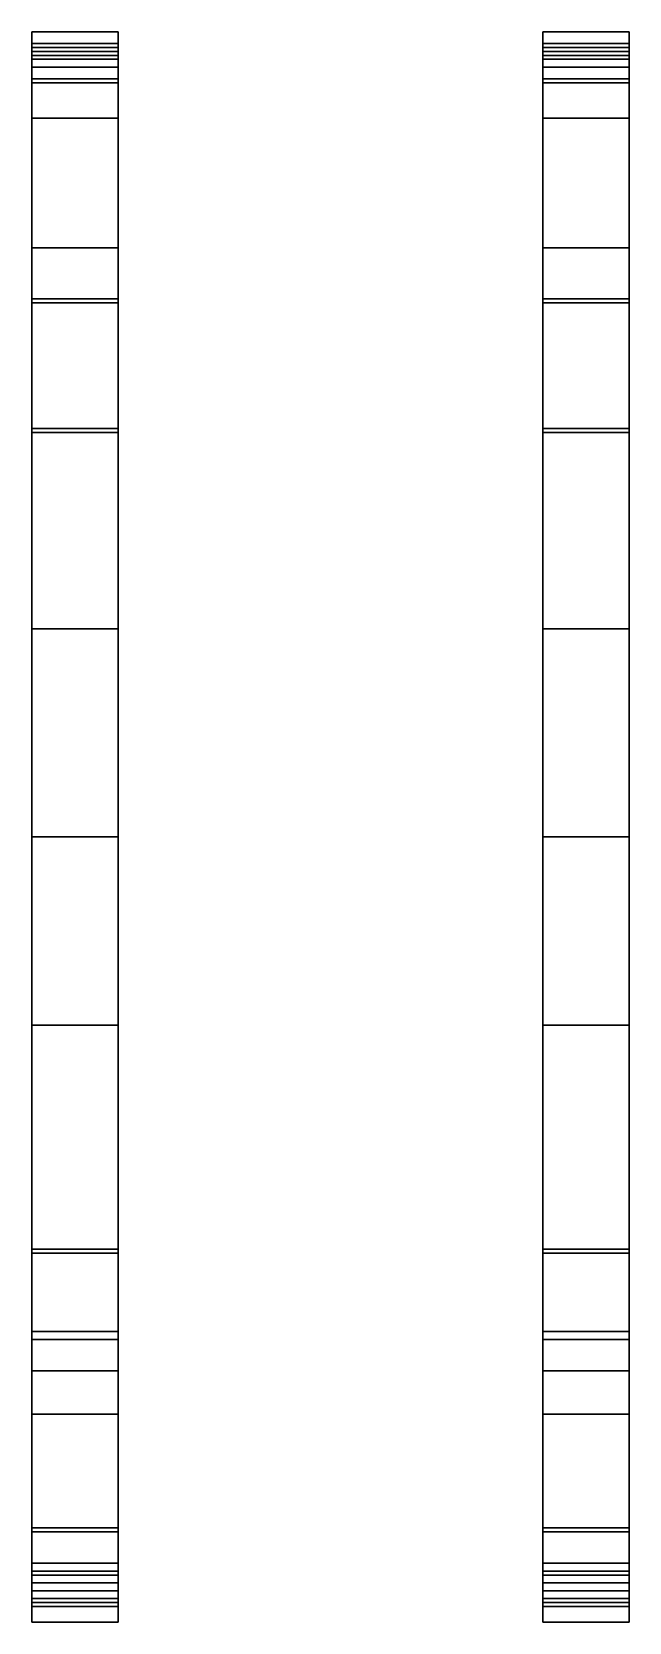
# Model space of a CAD drawing. Extents: x -0.76 to 0.76, y -2.06 to 1.99.
import ezdxf

# ---------------------------------------------------------------- set-up
doc = ezdxf.new("R2010")
doc.units = 0
doc.layers.add('TRACKS', color=3, linetype='CONTINUOUS')

msp = doc.modelspace()

# ---------------------------------------------------------------- linework, layer by layer
at = {"layer": 'TRACKS'}
for points in [[(-0.54, 1.95, 0.62), (-0.54, 1.99, 0.53), (-0.76, 1.99, 0.53), (-0.76, 1.95, 0.62)], [(-0.76, 1.95, 0.62), (-0.76, 1.99, 0.53), (-0.76, 1.96, 0.53), (-0.76, 1.93, 0.61)], [(-0.54, 1.99, 0.53), (-0.54, 1.99, 0.47), (-0.76, 1.99, 0.47), (-0.76, 1.99, 0.53)], [(-0.76, 1.99, 0.53), (-0.76, 1.99, 0.47), (-0.76, 1.96, 0.47), (-0.76, 1.96, 0.53)], [(-0.76, 1.99, 0.47), (-0.76, 1.96, 0.39), (-0.76, 1.94, 0.4), (-0.76, 1.96, 0.47)], [(-0.54, 1.99, 0.47), (-0.54, 1.96, 0.39), (-0.76, 1.96, 0.39), (-0.76, 1.99, 0.47)], [(-0.54, 1.96, 0.53), (-0.54, 1.99, 0.53), (-0.54, 1.95, 0.62), (-0.54, 1.93, 0.61)], [(-0.54, 1.96, 0.47), (-0.54, 1.99, 0.47), (-0.54, 1.99, 0.53), (-0.54, 1.96, 0.53)], [(-0.54, 1.94, 0.4), (-0.54, 1.96, 0.39), (-0.54, 1.99, 0.47), (-0.54, 1.96, 0.47)], [(0.76, 1.99, 0.47), (0.76, 1.96, 0.39), (0.54, 1.96, 0.39), (0.54, 1.99, 0.47)], [(0.54, 1.99, 0.47), (0.54, 1.96, 0.39), (0.54, 1.94, 0.4), (0.54, 1.96, 0.47)], [(0.54, 1.99, 0.53), (0.54, 1.99, 0.47), (0.54, 1.96, 0.47), (0.54, 1.96, 0.53)], [(0.76, 1.99, 0.53), (0.76, 1.99, 0.47), (0.54, 1.99, 0.47), (0.54, 1.99, 0.53)], [(0.76, 1.95, 0.62), (0.76, 1.99, 0.53), (0.54, 1.99, 0.53), (0.54, 1.95, 0.62)], [(0.54, 1.95, 0.62), (0.54, 1.99, 0.53), (0.54, 1.96, 0.53), (0.54, 1.93, 0.61)], [(0.76, 1.94, 0.4), (0.76, 1.96, 0.39), (0.76, 1.99, 0.47), (0.76, 1.96, 0.47)], [(0.76, 1.96, 0.47), (0.76, 1.99, 0.47), (0.76, 1.99, 0.53), (0.76, 1.96, 0.53)], [(0.76, 1.96, 0.53), (0.76, 1.99, 0.53), (0.76, 1.95, 0.62), (0.76, 1.93, 0.61)], [(-0.76, 1.93, 0.61), (-0.76, 1.96, 0.53), (-0.54, 1.96, 0.53), (-0.54, 1.93, 0.61)], [(-0.76, 1.96, 0.53), (-0.76, 1.96, 0.47), (-0.54, 1.96, 0.47), (-0.54, 1.96, 0.53)], [(-0.76, 1.96, 0.47), (-0.76, 1.94, 0.4), (-0.54, 1.94, 0.4), (-0.54, 1.96, 0.47)], [(-0.54, 1.96, 0.39), (-0.54, 1.92, 0.34), (-0.76, 1.92, 0.34), (-0.76, 1.96, 0.39)], [(-0.76, 1.96, 0.39), (-0.76, 1.92, 0.34), (-0.76, 1.9, 0.36), (-0.76, 1.94, 0.4)], [(-0.76, 1.87, 0.69), (-0.76, 1.95, 0.62), (-0.76, 1.93, 0.61), (-0.76, 1.86, 0.67)], [(-0.54, 1.87, 0.69), (-0.54, 1.95, 0.62), (-0.76, 1.95, 0.62), (-0.76, 1.87, 0.69)], [(-0.54, 1.9, 0.36), (-0.54, 1.92, 0.34), (-0.54, 1.96, 0.39), (-0.54, 1.94, 0.4)], [(-0.54, 1.93, 0.61), (-0.54, 1.95, 0.62), (-0.54, 1.87, 0.69), (-0.54, 1.86, 0.67)], [(0.54, 1.96, 0.39), (0.54, 1.92, 0.34), (0.54, 1.9, 0.36), (0.54, 1.94, 0.4)], [(0.76, 1.96, 0.39), (0.76, 1.92, 0.34), (0.54, 1.92, 0.34), (0.54, 1.96, 0.39)], [(0.54, 1.96, 0.47), (0.54, 1.94, 0.4), (0.76, 1.94, 0.4), (0.76, 1.96, 0.47)], [(0.54, 1.96, 0.53), (0.54, 1.96, 0.47), (0.76, 1.96, 0.47), (0.76, 1.96, 0.53)], [(0.54, 1.93, 0.61), (0.54, 1.96, 0.53), (0.76, 1.96, 0.53), (0.76, 1.93, 0.61)], [(0.54, 1.87, 0.69), (0.54, 1.95, 0.62), (0.54, 1.93, 0.61), (0.54, 1.86, 0.67)], [(0.76, 1.87, 0.69), (0.76, 1.95, 0.62), (0.54, 1.95, 0.62), (0.54, 1.87, 0.69)], [(0.76, 1.9, 0.36), (0.76, 1.92, 0.34), (0.76, 1.96, 0.39), (0.76, 1.94, 0.4)], [(0.76, 1.93, 0.61), (0.76, 1.95, 0.62), (0.76, 1.87, 0.69), (0.76, 1.86, 0.67)], [(-0.76, 1.94, 0.4), (-0.76, 1.9, 0.36), (-0.54, 1.9, 0.36), (-0.54, 1.94, 0.4)], [(-0.76, 1.86, 0.67), (-0.76, 1.93, 0.61), (-0.54, 1.93, 0.61), (-0.54, 1.86, 0.67)], [(-0.54, 1.92, 0.34), (-0.54, 1.31), (-0.76, 1.31), (-0.76, 1.92, 0.34)], [(-0.76, 1.92, 0.34), (-0.76, 1.31), (-0.76, 1.3, 0.02), (-0.76, 1.9, 0.36)], [(-0.54, 1.3, 0.02), (-0.54, 1.31), (-0.54, 1.92, 0.34), (-0.54, 1.9, 0.36)], [(0.54, 1.94, 0.4), (0.54, 1.9, 0.36), (0.76, 1.9, 0.36), (0.76, 1.94, 0.4)], [(0.54, 1.86, 0.67), (0.54, 1.93, 0.61), (0.76, 1.93, 0.61), (0.76, 1.86, 0.67)], [(0.54, 1.92, 0.34), (0.54, 1.31), (0.54, 1.3, 0.02), (0.54, 1.9, 0.36)], [(0.76, 1.92, 0.34), (0.76, 1.31), (0.54, 1.31), (0.54, 1.92, 0.34)], [(0.76, 1.3, 0.02), (0.76, 1.31), (0.76, 1.92, 0.34), (0.76, 1.9, 0.36)], [(-0.76, 1.9, 0.36), (-0.76, 1.3, 0.02), (-0.54, 1.3, 0.02), (-0.54, 1.9, 0.36)], [(-0.76, 1.77, 0.72), (-0.76, 1.87, 0.69), (-0.76, 1.86, 0.67), (-0.76, 1.77, 0.69)], [(-0.54, 1.77, 0.72), (-0.54, 1.87, 0.69), (-0.76, 1.87, 0.69), (-0.76, 1.77, 0.72)], [(-0.54, 1.86, 0.67), (-0.54, 1.87, 0.69), (-0.54, 1.77, 0.72), (-0.54, 1.77, 0.69)], [(0.54, 1.9, 0.36), (0.54, 1.3, 0.02), (0.76, 1.3, 0.02), (0.76, 1.9, 0.36)], [(0.54, 1.77, 0.72), (0.54, 1.87, 0.69), (0.54, 1.86, 0.67), (0.54, 1.77, 0.69)], [(0.76, 1.77, 0.72), (0.76, 1.87, 0.69), (0.54, 1.87, 0.69), (0.54, 1.77, 0.72)], [(0.76, 1.86, 0.67), (0.76, 1.87, 0.69), (0.76, 1.77, 0.72), (0.76, 1.77, 0.69)], [(-0.76, 1.77, 0.69), (-0.76, 1.86, 0.67), (-0.54, 1.86, 0.67), (-0.54, 1.77, 0.69)], [(0.54, 1.77, 0.69), (0.54, 1.86, 0.67), (0.76, 1.86, 0.67), (0.76, 1.77, 0.69)], [(-0.76, 1.44, 0.7), (-0.76, 1.77, 0.69), (-0.54, 1.77, 0.69), (-0.54, 1.44, 0.7)], [(-0.76, 1.44, 0.73), (-0.76, 1.77, 0.72), (-0.76, 1.77, 0.69), (-0.76, 1.44, 0.7)], [(-0.54, 1.44, 0.73), (-0.54, 1.77, 0.72), (-0.76, 1.77, 0.72), (-0.76, 1.44, 0.73)], [(-0.54, 1.77, 0.69), (-0.54, 1.77, 0.72), (-0.54, 1.44, 0.73), (-0.54, 1.44, 0.7)], [(0.54, 1.44, 0.73), (0.54, 1.77, 0.72), (0.54, 1.77, 0.69), (0.54, 1.44, 0.7)], [(0.76, 1.44, 0.73), (0.76, 1.77, 0.72), (0.54, 1.77, 0.72), (0.54, 1.44, 0.73)], [(0.54, 1.44, 0.7), (0.54, 1.77, 0.69), (0.76, 1.77, 0.69), (0.76, 1.44, 0.7)], [(0.76, 1.77, 0.69), (0.76, 1.77, 0.72), (0.76, 1.44, 0.73), (0.76, 1.44, 0.7)], [(-0.54, 0.98, 0.73), (-0.54, 1.44, 0.73), (-0.76, 1.44, 0.73), (-0.76, 0.98, 0.73)], [(-0.76, 0.98, 0.73), (-0.76, 1.44, 0.73), (-0.76, 1.44, 0.7), (-0.76, 0.97, 0.7)], [(-0.76, 0.97, 0.7), (-0.76, 1.44, 0.7), (-0.54, 1.44, 0.7), (-0.54, 0.97, 0.7)], [(-0.54, 1.44, 0.7), (-0.54, 1.44, 0.73), (-0.54, 0.98, 0.73), (-0.54, 0.97, 0.7)], [(0.76, 0.98, 0.73), (0.76, 1.44, 0.73), (0.54, 1.44, 0.73), (0.54, 0.98, 0.73)], [(0.54, 0.98, 0.73), (0.54, 1.44, 0.73), (0.54, 1.44, 0.7), (0.54, 0.97, 0.7)], [(0.54, 0.97, 0.7), (0.54, 1.44, 0.7), (0.76, 1.44, 0.7), (0.76, 0.97, 0.7)], [(0.76, 1.44, 0.7), (0.76, 1.44, 0.73), (0.76, 0.98, 0.73), (0.76, 0.97, 0.7)], [(-0.76, 1.31), (-0.76, -1.34), (-0.76, -1.32, 0.02), (-0.76, 1.3, 0.02)], [(-0.54, 1.31), (-0.54, -1.34), (-0.76, -1.34), (-0.76, 1.31)], [(-0.76, 1.3, 0.02), (-0.76, -1.32, 0.02), (-0.54, -1.32, 0.02), (-0.54, 1.3, 0.02)], [(-0.54, -1.32, 0.02), (-0.54, -1.34), (-0.54, 1.31), (-0.54, 1.3, 0.02)], [(0.54, 1.31), (0.54, -1.34), (0.54, -1.32, 0.02), (0.54, 1.3, 0.02)], [(0.76, 1.31), (0.76, -1.34), (0.54, -1.34), (0.54, 1.31)], [(0.54, 1.3, 0.02), (0.54, -1.32, 0.02), (0.76, -1.32, 0.02), (0.76, 1.3, 0.02)], [(0.76, -1.32, 0.02), (0.76, -1.34), (0.76, 1.31), (0.76, 1.3, 0.02)], [(-0.76, 0.47, 0.76), (-0.76, 0.98, 0.73), (-0.76, 0.97, 0.7), (-0.76, 0.47, 0.73)], [(-0.54, 0.47, 0.76), (-0.54, 0.98, 0.73), (-0.76, 0.98, 0.73), (-0.76, 0.47, 0.76)], [(-0.54, 0.97, 0.7), (-0.54, 0.98, 0.73), (-0.54, 0.47, 0.76), (-0.54, 0.47, 0.73)], [(0.54, 0.47, 0.76), (0.54, 0.98, 0.73), (0.54, 0.97, 0.7), (0.54, 0.47, 0.73)], [(0.76, 0.47, 0.76), (0.76, 0.98, 0.73), (0.54, 0.98, 0.73), (0.54, 0.47, 0.76)], [(0.76, 0.97, 0.7), (0.76, 0.98, 0.73), (0.76, 0.47, 0.76), (0.76, 0.47, 0.73)], [(-0.76, 0.47, 0.73), (-0.76, 0.97, 0.7), (-0.54, 0.97, 0.7), (-0.54, 0.47, 0.73)], [(0.54, 0.47, 0.73), (0.54, 0.97, 0.7), (0.76, 0.97, 0.7), (0.76, 0.47, 0.73)], [(-0.54, -0.06, 0.74), (-0.54, 0.47, 0.76), (-0.76, 0.47, 0.76), (-0.76, -0.06, 0.74)], [(-0.76, -0.06, 0.74), (-0.76, 0.47, 0.76), (-0.76, 0.47, 0.73), (-0.76, -0.06, 0.71)], [(-0.76, -0.06, 0.71), (-0.76, 0.47, 0.73), (-0.54, 0.47, 0.73), (-0.54, -0.06, 0.71)], [(-0.54, 0.47, 0.73), (-0.54, 0.47, 0.76), (-0.54, -0.06, 0.74), (-0.54, -0.06, 0.71)], [(0.76, -0.06, 0.74), (0.76, 0.47, 0.76), (0.54, 0.47, 0.76), (0.54, -0.06, 0.74)], [(0.54, -0.06, 0.74), (0.54, 0.47, 0.76), (0.54, 0.47, 0.73), (0.54, -0.06, 0.71)], [(0.54, -0.06, 0.71), (0.54, 0.47, 0.73), (0.76, 0.47, 0.73), (0.76, -0.06, 0.71)], [(0.76, 0.47, 0.73), (0.76, 0.47, 0.76), (0.76, -0.06, 0.74), (0.76, -0.06, 0.71)], [(-0.54, -0.54, 0.76), (-0.54, -0.06, 0.74), (-0.76, -0.06, 0.74), (-0.76, -0.54, 0.76)], [(-0.76, -0.54, 0.76), (-0.76, -0.06, 0.74), (-0.76, -0.06, 0.71), (-0.76, -0.54, 0.73)], [(-0.76, -0.54, 0.73), (-0.76, -0.06, 0.71), (-0.54, -0.06, 0.71), (-0.54, -0.54, 0.73)], [(-0.54, -0.06, 0.71), (-0.54, -0.06, 0.74), (-0.54, -0.54, 0.76), (-0.54, -0.54, 0.73)], [(0.54, -0.54, 0.76), (0.54, -0.06, 0.74), (0.54, -0.06, 0.71), (0.54, -0.54, 0.73)], [(0.76, -0.54, 0.76), (0.76, -0.06, 0.74), (0.54, -0.06, 0.74), (0.54, -0.54, 0.76)], [(0.54, -0.54, 0.73), (0.54, -0.06, 0.71), (0.76, -0.06, 0.71), (0.76, -0.54, 0.73)], [(0.76, -0.06, 0.71), (0.76, -0.06, 0.74), (0.76, -0.54, 0.76), (0.76, -0.54, 0.73)], [(-0.54, -1.11, 0.76), (-0.54, -0.54, 0.76), (-0.76, -0.54, 0.76), (-0.76, -1.11, 0.76)], [(-0.76, -1.11, 0.76), (-0.76, -0.54, 0.76), (-0.76, -0.54, 0.73), (-0.76, -1.12, 0.73)], [(-0.76, -1.12, 0.73), (-0.76, -0.54, 0.73), (-0.54, -0.54, 0.73), (-0.54, -1.12, 0.73)], [(-0.54, -0.54, 0.73), (-0.54, -0.54, 0.76), (-0.54, -1.11, 0.76), (-0.54, -1.12, 0.73)], [(0.76, -1.11, 0.76), (0.76, -0.54, 0.76), (0.54, -0.54, 0.76), (0.54, -1.11, 0.76)], [(0.54, -1.11, 0.76), (0.54, -0.54, 0.76), (0.54, -0.54, 0.73), (0.54, -1.12, 0.73)], [(0.54, -1.12, 0.73), (0.54, -0.54, 0.73), (0.76, -0.54, 0.73), (0.76, -1.12, 0.73)], [(0.76, -0.54, 0.73), (0.76, -0.54, 0.76), (0.76, -1.11, 0.76), (0.76, -1.12, 0.73)], [(-0.76, -1.53, 0.77), (-0.76, -1.11, 0.76), (-0.76, -1.12, 0.73), (-0.76, -1.53, 0.74)], [(-0.54, -1.53, 0.77), (-0.54, -1.11, 0.76), (-0.76, -1.11, 0.76), (-0.76, -1.53, 0.77)], [(-0.76, -1.53, 0.74), (-0.76, -1.12, 0.73), (-0.54, -1.12, 0.73), (-0.54, -1.53, 0.74)], [(-0.54, -1.12, 0.73), (-0.54, -1.11, 0.76), (-0.54, -1.53, 0.77), (-0.54, -1.53, 0.74)], [(0.54, -1.53, 0.77), (0.54, -1.11, 0.76), (0.54, -1.12, 0.73), (0.54, -1.53, 0.74)], [(0.76, -1.53, 0.77), (0.76, -1.11, 0.76), (0.54, -1.11, 0.76), (0.54, -1.53, 0.77)], [(0.54, -1.53, 0.74), (0.54, -1.12, 0.73), (0.76, -1.12, 0.73), (0.76, -1.53, 0.74)], [(0.76, -1.12, 0.73), (0.76, -1.11, 0.76), (0.76, -1.53, 0.77), (0.76, -1.53, 0.74)], [(-0.76, -1.32, 0.02), (-0.76, -1.42, 0.05), (-0.54, -1.42, 0.05), (-0.54, -1.32, 0.02)], [(-0.76, -1.34), (-0.76, -1.42, 0.02), (-0.76, -1.42, 0.05), (-0.76, -1.32, 0.02)], [(-0.54, -1.42, 0.05), (-0.54, -1.42, 0.02), (-0.54, -1.34), (-0.54, -1.32, 0.02)], [(0.54, -1.34), (0.54, -1.42, 0.02), (0.54, -1.42, 0.05), (0.54, -1.32, 0.02)], [(0.54, -1.32, 0.02), (0.54, -1.42, 0.05), (0.76, -1.42, 0.05), (0.76, -1.32, 0.02)], [(0.76, -1.42, 0.05), (0.76, -1.42, 0.02), (0.76, -1.34), (0.76, -1.32, 0.02)], [(-0.54, -1.34), (-0.54, -1.42, 0.02), (-0.76, -1.42, 0.02), (-0.76, -1.34)], [(0.76, -1.34), (0.76, -1.42, 0.02), (0.54, -1.42, 0.02), (0.54, -1.34)], [(-0.54, -1.42, 0.02), (-0.54, -1.94, 0.29), (-0.76, -1.94, 0.29), (-0.76, -1.42, 0.02)], [(-0.76, -1.42, 0.02), (-0.76, -1.94, 0.29), (-0.76, -1.91, 0.31), (-0.76, -1.42, 0.05)], [(-0.76, -1.42, 0.05), (-0.76, -1.91, 0.31), (-0.54, -1.91, 0.31), (-0.54, -1.42, 0.05)], [(-0.54, -1.91, 0.31), (-0.54, -1.94, 0.29), (-0.54, -1.42, 0.02), (-0.54, -1.42, 0.05)], [(0.54, -1.42, 0.02), (0.54, -1.94, 0.29), (0.54, -1.91, 0.31), (0.54, -1.42, 0.05)], [(0.76, -1.42, 0.02), (0.76, -1.94, 0.29), (0.54, -1.94, 0.29), (0.54, -1.42, 0.02)], [(0.54, -1.42, 0.05), (0.54, -1.91, 0.31), (0.76, -1.91, 0.31), (0.76, -1.42, 0.05)], [(0.76, -1.91, 0.31), (0.76, -1.94, 0.29), (0.76, -1.42, 0.02), (0.76, -1.42, 0.05)], [(-0.76, -1.82, 0.73), (-0.76, -1.53, 0.74), (-0.54, -1.53, 0.74), (-0.54, -1.82, 0.73)], [(-0.76, -1.83, 0.76), (-0.76, -1.53, 0.77), (-0.76, -1.53, 0.74), (-0.76, -1.82, 0.73)], [(-0.54, -1.83, 0.76), (-0.54, -1.53, 0.77), (-0.76, -1.53, 0.77), (-0.76, -1.83, 0.76)], [(-0.54, -1.53, 0.74), (-0.54, -1.53, 0.77), (-0.54, -1.83, 0.76), (-0.54, -1.82, 0.73)], [(0.76, -1.83, 0.76), (0.76, -1.53, 0.77), (0.54, -1.53, 0.77), (0.54, -1.83, 0.76)], [(0.54, -1.83, 0.76), (0.54, -1.53, 0.77), (0.54, -1.53, 0.74), (0.54, -1.82, 0.73)], [(0.54, -1.82, 0.73), (0.54, -1.53, 0.74), (0.76, -1.53, 0.74), (0.76, -1.82, 0.73)], [(0.76, -1.53, 0.74), (0.76, -1.53, 0.77), (0.76, -1.83, 0.76), (0.76, -1.82, 0.73)], [(-0.76, -1.93, 0.72), (-0.76, -1.83, 0.76), (-0.76, -1.82, 0.73), (-0.76, -1.91, 0.69)], [(-0.76, -1.91, 0.69), (-0.76, -1.82, 0.73), (-0.54, -1.82, 0.73), (-0.54, -1.91, 0.69)], [(-0.54, -1.82, 0.73), (-0.54, -1.83, 0.76), (-0.54, -1.93, 0.72), (-0.54, -1.91, 0.69)], [(0.54, -1.93, 0.72), (0.54, -1.83, 0.76), (0.54, -1.82, 0.73), (0.54, -1.91, 0.69)], [(0.54, -1.91, 0.69), (0.54, -1.82, 0.73), (0.76, -1.82, 0.73), (0.76, -1.91, 0.69)], [(0.76, -1.82, 0.73), (0.76, -1.83, 0.76), (0.76, -1.93, 0.72), (0.76, -1.91, 0.69)], [(-0.54, -1.93, 0.72), (-0.54, -1.83, 0.76), (-0.76, -1.83, 0.76), (-0.76, -1.93, 0.72)], [(0.76, -1.93, 0.72), (0.76, -1.83, 0.76), (0.54, -1.83, 0.76), (0.54, -1.93, 0.72)], [(-0.76, -1.94, 0.29), (-0.76, -2, 0.34), (-0.76, -1.96, 0.35), (-0.76, -1.91, 0.31)], [(-0.76, -1.91, 0.31), (-0.76, -1.96, 0.35), (-0.54, -1.96, 0.35), (-0.54, -1.91, 0.31)], [(-0.76, -2.01, 0.65), (-0.76, -1.93, 0.72), (-0.76, -1.91, 0.69), (-0.76, -1.98, 0.63)], [(-0.76, -1.98, 0.63), (-0.76, -1.91, 0.69), (-0.54, -1.91, 0.69), (-0.54, -1.98, 0.63)], [(-0.54, -2.01, 0.65), (-0.54, -1.93, 0.72), (-0.76, -1.93, 0.72), (-0.76, -2.01, 0.65)], [(-0.54, -1.94, 0.29), (-0.54, -2, 0.34), (-0.76, -2, 0.34), (-0.76, -1.94, 0.29)], [(-0.54, -1.96, 0.35), (-0.54, -2, 0.34), (-0.54, -1.94, 0.29), (-0.54, -1.91, 0.31)], [(-0.54, -1.91, 0.69), (-0.54, -1.93, 0.72), (-0.54, -2.01, 0.65), (-0.54, -1.98, 0.63)], [(0.54, -2.01, 0.65), (0.54, -1.93, 0.72), (0.54, -1.91, 0.69), (0.54, -1.98, 0.63)], [(0.54, -1.98, 0.63), (0.54, -1.91, 0.69), (0.76, -1.91, 0.69), (0.76, -1.98, 0.63)], [(0.54, -1.94, 0.29), (0.54, -2, 0.34), (0.54, -1.96, 0.35), (0.54, -1.91, 0.31)], [(0.54, -1.91, 0.31), (0.54, -1.96, 0.35), (0.76, -1.96, 0.35), (0.76, -1.91, 0.31)], [(0.76, -2.01, 0.65), (0.76, -1.93, 0.72), (0.54, -1.93, 0.72), (0.54, -2.01, 0.65)], [(0.76, -1.94, 0.29), (0.76, -2, 0.34), (0.54, -2, 0.34), (0.54, -1.94, 0.29)], [(0.76, -1.91, 0.69), (0.76, -1.93, 0.72), (0.76, -2.01, 0.65), (0.76, -1.98, 0.63)], [(0.76, -1.96, 0.35), (0.76, -2, 0.34), (0.76, -1.94, 0.29), (0.76, -1.91, 0.31)], [(-0.76, -2, 0.34), (-0.76, -2.06, 0.44), (-0.76, -2.02, 0.45), (-0.76, -1.96, 0.35)], [(-0.76, -1.96, 0.35), (-0.76, -2.02, 0.45), (-0.54, -2.02, 0.45), (-0.54, -1.96, 0.35)], [(-0.76, -2.06, 0.54), (-0.76, -2.01, 0.65), (-0.76, -1.98, 0.63), (-0.76, -2.02, 0.54)], [(-0.76, -2.02, 0.54), (-0.76, -1.98, 0.63), (-0.54, -1.98, 0.63), (-0.54, -2.02, 0.54)], [(-0.54, -2.02, 0.45), (-0.54, -2.06, 0.44), (-0.54, -2, 0.34), (-0.54, -1.96, 0.35)], [(-0.54, -1.98, 0.63), (-0.54, -2.01, 0.65), (-0.54, -2.06, 0.54), (-0.54, -2.02, 0.54)], [(0.54, -2, 0.34), (0.54, -2.06, 0.44), (0.54, -2.02, 0.45), (0.54, -1.96, 0.35)], [(0.54, -1.96, 0.35), (0.54, -2.02, 0.45), (0.76, -2.02, 0.45), (0.76, -1.96, 0.35)], [(0.54, -2.06, 0.54), (0.54, -2.01, 0.65), (0.54, -1.98, 0.63), (0.54, -2.02, 0.54)], [(0.54, -2.02, 0.54), (0.54, -1.98, 0.63), (0.76, -1.98, 0.63), (0.76, -2.02, 0.54)], [(0.76, -2.02, 0.45), (0.76, -2.06, 0.44), (0.76, -2, 0.34), (0.76, -1.96, 0.35)], [(0.76, -1.98, 0.63), (0.76, -2.01, 0.65), (0.76, -2.06, 0.54), (0.76, -2.02, 0.54)], [(-0.54, -2, 0.34), (-0.54, -2.06, 0.44), (-0.76, -2.06, 0.44), (-0.76, -2, 0.34)], [(-0.54, -2.06, 0.54), (-0.54, -2.01, 0.65), (-0.76, -2.01, 0.65), (-0.76, -2.06, 0.54)], [(-0.76, -2.02, 0.45), (-0.76, -2.02, 0.54), (-0.54, -2.02, 0.54), (-0.54, -2.02, 0.45)], [(-0.76, -2.06, 0.44), (-0.76, -2.06, 0.54), (-0.76, -2.02, 0.54), (-0.76, -2.02, 0.45)], [(-0.54, -2.02, 0.54), (-0.54, -2.06, 0.54), (-0.54, -2.06, 0.44), (-0.54, -2.02, 0.45)], [(0.76, -2, 0.34), (0.76, -2.06, 0.44), (0.54, -2.06, 0.44), (0.54, -2, 0.34)], [(0.76, -2.06, 0.54), (0.76, -2.01, 0.65), (0.54, -2.01, 0.65), (0.54, -2.06, 0.54)], [(0.54, -2.06, 0.44), (0.54, -2.06, 0.54), (0.54, -2.02, 0.54), (0.54, -2.02, 0.45)], [(0.54, -2.02, 0.45), (0.54, -2.02, 0.54), (0.76, -2.02, 0.54), (0.76, -2.02, 0.45)], [(0.76, -2.02, 0.54), (0.76, -2.06, 0.54), (0.76, -2.06, 0.44), (0.76, -2.02, 0.45)], [(-0.54, -2.06, 0.44), (-0.54, -2.06, 0.54), (-0.76, -2.06, 0.54), (-0.76, -2.06, 0.44)], [(0.76, -2.06, 0.44), (0.76, -2.06, 0.54), (0.54, -2.06, 0.54), (0.54, -2.06, 0.44)]]:
    msp.add_3dface(points, dxfattribs=at)

doc.saveas('drawing.dxf')
